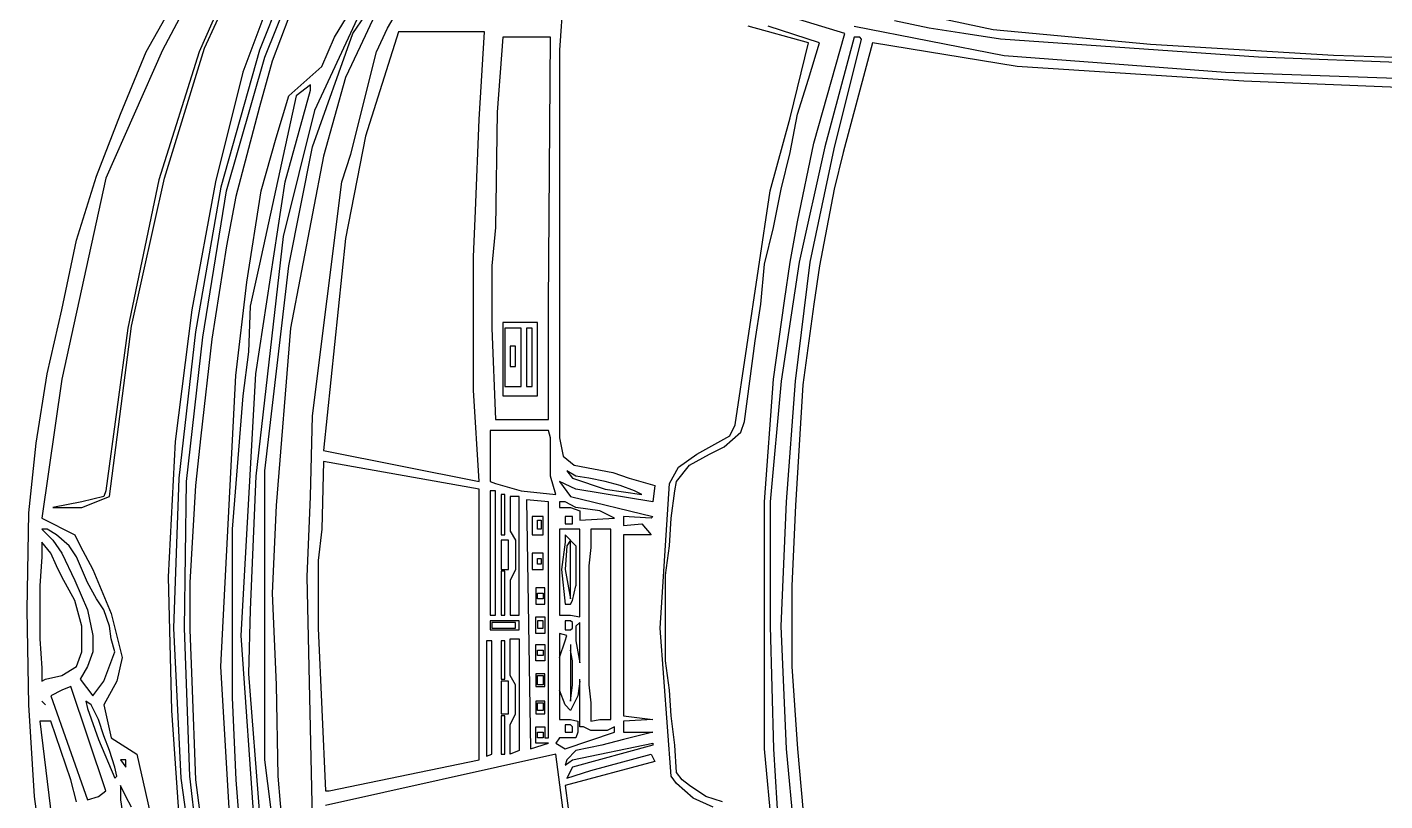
# Model space of a CAD drawing. Header units: millimetres. Extents: x 2646 to 50990, y 12226 to 40347.
# Drawn here: x 40053 to 41326, y 19976 to 20703 of the extents above; entities that cross this region are included whole.
import ezdxf

# ---------------------------------------------------------------- set-up
doc = ezdxf.new("R2010")
doc.units = ezdxf.units.MM

# ---------------------------------------------------------------- blocks, each defined once
blk = doc.blocks.new('A$C6BB90DA3')
at = {"linetype": 'Continuous'}
for p, q in [((1.9412, 1.5378), (1.5722, 1.6511)), ((1.44, 1.6425), (1.392, 1.5224)), ((1.3971, 1.5156), (1.4452, 1.6357)), ((1.3817, 1.6254), (1.3353, 1.5207)), ((1.3405, 1.5241), (1.3869, 1.6254)), ((1.6786, 1.5996), (1.6735, 1.5224)), ((1.332, 1.5808), (1.301, 1.5224)), ((1.4624, 1.5344), (1.4933, 1.5859)), ((1.4796, 1.5378), (1.5122, 1.5859)), ((1.5122, 1.543), (1.5379, 1.5876)), ((1.2856, 1.5207), (1.3165, 1.5756)), ((1.404, 1.5756), (1.3765, 1.5018)), ((2.0803, 1.5413), (1.9361, 1.5722)), ((1.4898, 1.5653), (1.4435, 1.4658)), ((1.5002, 1.555), (1.4864, 1.5258)), ((1.4195, 1.5533), (1.404, 1.5121)), ((1.5018, 1.5207), (1.5122, 1.543)), ((1.9069, 1.5293), (1.8503, 1.5447)), ((1.9172, 1.5293), (1.8692, 1.5447)), ((1.9498, 1.5447), (2.0906, 1.5172)), ((2.0202, 1.543), (1.9876, 1.5499)), ((2.0528, 1.5378), (2.0202, 1.543)), ((2.2279, 1.5276), (2.0803, 1.5413)), ((1.4418, 1.4315), (1.4796, 1.5378)), ((1.4504, 1.507), (1.4624, 1.5344)), ((1.5224, 1.5396), (1.4916, 1.4417)), ((1.6031, 1.5396), (1.5224, 1.5396)), ((1.598, 1.4572), (1.6031, 1.5396)), ((1.6203, 1.5344), (1.6151, 1.4641)), ((1.6649, 1.5344), (1.6203, 1.5344)), ((1.6632, 1.2839), (1.6649, 1.5344)), ((1.8898, 1.4589), (1.9069, 1.5293)), ((1.9069, 1.495), (1.9172, 1.5293)), ((1.9121, 1.4349), (1.9412, 1.5378)), ((1.9498, 1.5344), (1.9224, 1.4315)), ((1.931, 1.4297), (1.9567, 1.5327)), ((1.967, 1.5293), (1.9395, 1.4263)), ((1.955, 1.5344), (1.9498, 1.5344)), ((1.9567, 1.5327), (1.955, 1.5344)), ((2.1026, 1.507), (1.967, 1.5293)), ((2.0871, 1.5327), (2.0528, 1.5378)), ((2.3292, 1.5156), (2.0871, 1.5327)), ((1.301, 1.5224), (1.2479, 1.4023)), ((1.2616, 1.4623), (1.2856, 1.5207)), ((1.3353, 1.5207), (1.2976, 1.4005)), ((1.3028, 1.4023), (1.3405, 1.5241)), ((1.392, 1.5224), (1.3559, 1.3937)), ((1.3611, 1.3903), (1.3971, 1.5156)), ((1.4864, 1.5258), (1.4727, 1.4966)), ((1.4778, 1.4246), (1.5018, 1.5207)), ((1.6735, 1.5224), (1.6735, 1.1586)), ((2.0906, 1.5172), (2.2982, 1.5018)), ((2.3995, 1.5172), (2.2279, 1.5276)), ((3.3539, 1.4778), (2.3292, 1.5156)), ((3.3229, 1.4881), (2.3995, 1.5172)), ((1.404, 1.5121), (1.392, 1.4692)), ((1.4195, 1.4795), (1.4504, 1.507)), ((2.3155, 1.4933), (2.1026, 1.507)), ((1.3765, 1.5018), (1.3508, 1.3988)), ((1.4727, 1.4966), (1.4521, 1.4229)), ((1.8967, 1.4623), (1.9069, 1.495)), ((2.2982, 1.5018), (3.3539, 1.4641)), ((2.5265, 1.4847), (2.3155, 1.4933)), ((1.4263, 1.4795), (1.392, 1.3216)), ((1.4075, 1.44), (1.4195, 1.4795)), ((1.4161, 1.3988), (1.44, 1.4847)), ((1.44, 1.4898), (1.4263, 1.4795)), ((1.44, 1.4847), (1.44, 1.4898)), ((1.392, 1.4692), (1.3697, 1.3851)), ((1.4435, 1.4658), (1.4143, 1.3474)), ((1.2392, 1.404), (1.2616, 1.4623)), ((1.5945, 1.3714), (1.598, 1.4572)), ((1.6151, 1.4641), (1.6134, 1.3559)), ((1.8709, 1.3903), (1.8898, 1.4589)), ((1.8898, 1.4263), (1.8967, 1.4623)), ((1.3937, 1.3903), (1.4075, 1.44)), ((1.4916, 1.4417), (1.4727, 1.3456)), ((1.4195, 1.3199), (1.4418, 1.4315)), ((1.8967, 1.3611), (1.9121, 1.4349)), ((1.9224, 1.4315), (1.8983, 1.3233)), ((1.9086, 1.3233), (1.931, 1.4297)), ((1.4521, 1.4229), (1.4212, 1.2615)), ((1.4692, 1.3988), (1.4778, 1.4246)), ((1.8812, 1.3919), (1.8898, 1.4263)), ((1.9395, 1.4263), (1.931, 1.3919)), ((1.2479, 1.4023), (1.2067, 1.2135)), ((1.2204, 1.3439), (1.2392, 1.404)), ((1.2718, 1.2633), (1.3028, 1.4023)), ((1.2976, 1.4005), (1.2684, 1.2615)), ((1.3508, 1.3988), (1.3285, 1.2787)), ((1.3559, 1.3937), (1.332, 1.2581)), ((1.3388, 1.2529), (1.3611, 1.3903)), ((1.38, 1.3045), (1.3937, 1.3903)), ((1.3886, 1.2186), (1.4161, 1.3988)), ((1.4418, 1.1792), (1.4692, 1.3988)), ((1.8383, 1.1706), (1.8709, 1.3903)), ((1.8743, 1.3559), (1.8812, 1.3919)), ((1.931, 1.3919), (1.9172, 1.3199)), ((1.3697, 1.3851), (1.3611, 1.3388)), ((1.5928, 1.3284), (1.5945, 1.3714)), ((1.6134, 1.3559), (1.61, 1.3199)), ((1.8657, 1.3216), (1.8743, 1.3559)), ((1.8898, 1.3233), (1.8967, 1.3611)), ((1.2067, 1.2787), (1.2204, 1.3439)), ((1.3611, 1.3388), (1.3474, 1.2512)), ((1.4143, 1.3474), (1.3886, 1.1225)), ((1.4727, 1.3456), (1.4521, 1.1465)), ((1.5928, 1.2031), (1.5928, 1.3284)), ((1.392, 1.3216), (1.3834, 1.2821)), ((1.3971, 1.1276), (1.4195, 1.3199)), ((1.61, 1.3199), (1.61, 1.2615)), ((1.8623, 1.2839), (1.8657, 1.3216)), ((1.8983, 1.3233), (1.8812, 1.2117)), ((1.8846, 1.2872), (1.8898, 1.3233)), ((1.8949, 1.2117), (1.9086, 1.3233)), ((1.9172, 1.3199), (1.9121, 1.2839)), ((1.3697, 1.2169), (1.38, 1.3045)), ((1.8743, 1.2135), (1.8846, 1.2872)), ((1.1929, 1.2186), (1.2067, 1.2787)), ((1.3285, 1.2787), (1.313, 1.1551)), ((1.3834, 1.2821), (1.3817, 1.2392)), ((1.6632, 1.1757), (1.6632, 1.2839)), ((1.8571, 1.2495), (1.8623, 1.2839)), ((1.9121, 1.2839), (1.9018, 1.2083)), ((1.2684, 1.2615), (1.2479, 1.1088)), ((1.2512, 1.1036), (1.2718, 1.2633)), ((1.4212, 1.2615), (1.4075, 1.0951)), ((1.61, 1.2615), (1.6134, 1.1757)), ((1.6529, 1.2667), (1.6203, 1.2667)), ((1.6203, 1.2667), (1.6203, 1.198)), ((1.622, 1.2615), (1.622, 1.2066)), ((1.6375, 1.2615), (1.622, 1.2615)), ((1.6375, 1.2066), (1.6375, 1.2615)), ((1.6477, 1.2615), (1.6426, 1.2615)), ((1.6426, 1.2615), (1.6426, 1.2066)), ((1.6477, 1.2066), (1.6477, 1.2615)), ((1.6529, 1.198), (1.6529, 1.2667)), ((1.332, 1.2581), (1.3165, 1.1208)), ((1.3234, 1.1174), (1.3388, 1.2529)), ((1.3474, 1.2512), (1.3371, 1.1603)), ((1.8469, 1.174), (1.8571, 1.2495)), ((1.3817, 1.2392), (1.3765, 1.198)), ((1.6323, 1.2444), (1.6271, 1.2444)), ((1.6271, 1.2444), (1.6271, 1.2255)), ((1.6323, 1.2255), (1.6323, 1.2444)), ((1.6271, 1.2255), (1.6323, 1.2255)), ((1.1826, 1.1534), (1.1929, 1.2186)), ((1.2067, 1.2135), (1.1877, 1.083)), ((1.3559, 0.944), (1.3697, 1.2169)), ((1.3749, 0.9731), (1.3886, 1.2186)), ((1.8657, 1.0984), (1.8743, 1.2135)), ((1.8812, 1.2117), (1.8709, 1.0984)), ((1.8863, 1.0984), (1.8949, 1.2117)), ((1.3765, 1.198), (1.3697, 1.1156)), ((1.598, 1.1174), (1.5928, 1.2031)), ((1.6203, 1.198), (1.6529, 1.198)), ((1.622, 1.2066), (1.6375, 1.2066)), ((1.6426, 1.2066), (1.6477, 1.2066)), ((1.9018, 1.2083), (1.8949, 1.0951)), ((1.44, 1.1036), (1.4418, 1.1792)), ((1.6134, 1.1757), (1.6632, 1.1757)), ((1.8434, 1.1637), (1.8469, 1.174)), ((1.3371, 1.1603), (1.332, 1.1139)), ((1.6632, 1.1654), (1.6083, 1.1654)), ((1.6083, 1.1654), (1.6083, 1.1174)), ((1.6649, 1.1586), (1.6632, 1.1654)), ((1.8022, 1.1431), (1.8331, 1.1603)), ((1.828, 1.15), (1.8434, 1.1637)), ((1.8331, 1.1603), (1.8383, 1.1706)), ((1.1757, 1.0882), (1.1826, 1.1534)), ((1.313, 1.1551), (1.3062, 1.0281)), ((1.4521, 1.1465), (1.598, 1.1174)), ((1.6649, 1.1225), (1.6649, 1.1586)), ((1.6735, 1.1586), (1.6769, 1.1414)), ((1.8142, 1.1431), (1.828, 1.15)), ((1.4521, 1.1362), (1.4504, 1.0727)), ((1.598, 1.1105), (1.4521, 1.1362)), ((1.6769, 1.1414), (1.6872, 1.1328)), ((1.7851, 1.1311), (1.8022, 1.1431)), ((1.7953, 1.1328), (1.8142, 1.1431)), ((1.3165, 1.1208), (1.3114, 0.98)), ((1.3886, 1.1225), (1.3834, 0.9972)), ((1.3971, 0.8565), (1.3971, 1.1276)), ((1.67, 1.1053), (1.6649, 1.1225)), ((1.6889, 1.1225), (1.6804, 1.1276)), ((1.6804, 1.1276), (1.6855, 1.1208)), ((1.6855, 1.1208), (1.7164, 1.1105)), ((1.6872, 1.1328), (1.7233, 1.1259)), ((1.701, 1.1208), (1.6889, 1.1225)), ((1.7164, 1.1174), (1.701, 1.1208)), ((1.7233, 1.1259), (1.7387, 1.1208)), ((1.7387, 1.1208), (1.7628, 1.1139)), ((1.7765, 1.1156), (1.7851, 1.1311)), ((1.7833, 1.1174), (1.7953, 1.1328)), ((1.2479, 1.1088), (1.2461, 1.1036)), ((1.3216, 0.98), (1.3234, 1.1174)), ((1.332, 1.1139), (1.3268, 1.0229)), ((1.3697, 1.1156), (1.3663, 1.0727)), ((1.598, 0.8565), (1.598, 1.1105)), ((1.6083, 1.1174), (1.6134, 1.1156)), ((1.6134, 1.1088), (1.6083, 1.1088)), ((1.6083, 1.1088), (1.6083, 0.9921)), ((1.6134, 1.1156), (1.6375, 1.1088)), ((1.6134, 0.9921), (1.6134, 1.1088)), ((1.6375, 1.1088), (1.67, 1.1053)), ((1.6889, 1.1105), (1.6735, 1.1174)), ((1.6735, 1.1174), (1.6838, 1.1036)), ((1.761, 1.0984), (1.6889, 1.1105)), ((1.7302, 1.1139), (1.7164, 1.1174)), ((1.7164, 1.1105), (1.7508, 1.1053)), ((1.7439, 1.1088), (1.7302, 1.1139)), ((1.7508, 1.1053), (1.7439, 1.1088)), ((1.7628, 1.1139), (1.761, 1.0984)), ((1.7679, 0.98), (1.7765, 1.1156)), ((1.7782, 1.083), (1.7816, 1.1088)), ((1.7816, 1.1088), (1.7833, 1.1174)), ((1.2255, 1.0984), (1.1981, 1.0933)), ((1.2461, 1.1036), (1.2255, 1.0984)), ((1.2255, 1.0933), (1.2512, 1.1036)), ((1.4367, 1.0281), (1.44, 1.1036)), ((1.622, 1.1053), (1.6186, 1.1053)), ((1.6186, 1.1053), (1.6186, 1.0676)), ((1.622, 1.0676), (1.622, 1.1053)), ((1.6357, 1.1036), (1.6271, 1.1036)), ((1.6271, 1.1036), (1.6271, 1.071)), ((1.6357, 0.9921), (1.6357, 1.1036)), ((1.6632, 1.0984), (1.6426, 1.1002)), ((1.6426, 1.1002), (1.6461, 0.8668)), ((1.6632, 0.877), (1.6632, 1.0984)), ((1.6786, 1.0984), (1.6735, 1.0984)), ((1.6735, 1.0984), (1.6735, 1.0933)), ((1.6889, 1.0933), (1.6786, 1.0984)), ((1.6838, 1.1036), (1.761, 1.0847)), ((1.8657, 0.8668), (1.8657, 1.0984)), ((1.8709, 1.0984), (1.8709, 0.9817)), ((1.8812, 0.9817), (1.8863, 1.0984)), ((1.174, 0.9972), (1.1757, 1.0882)), ((1.1877, 1.083), (1.2187, 1.0676)), ((1.1981, 1.0933), (1.2255, 1.0933)), ((1.4075, 1.0951), (1.404, 1.0127)), ((1.6581, 1.0847), (1.6477, 1.0847)), ((1.6477, 1.0847), (1.6477, 1.0676)), ((1.6581, 1.0676), (1.6581, 1.0847)), ((1.6735, 1.0933), (1.6838, 1.0933)), ((1.6855, 1.0847), (1.6786, 1.0847)), ((1.6786, 1.0847), (1.6786, 1.0778)), ((1.6838, 1.0933), (1.6924, 1.0899)), ((1.6855, 1.0778), (1.6855, 1.0847)), ((1.7112, 1.0899), (1.6889, 1.0933)), ((1.6924, 1.0899), (1.6924, 1.0813)), ((1.6924, 1.0813), (1.725, 1.083)), ((1.725, 1.083), (1.7112, 1.0899)), ((1.7593, 1.083), (1.7336, 1.0847)), ((1.7336, 1.0847), (1.7336, 1.0762)), ((1.761, 1.0847), (1.7593, 1.083)), ((1.7765, 1.0572), (1.7782, 1.083)), ((1.8949, 1.0951), (1.8915, 1.0195)), ((1.1929, 1.0727), (1.1877, 1.0727)), ((1.1877, 1.0727), (1.1981, 1.0624)), ((1.2015, 1.0676), (1.1929, 1.0727)), ((1.3663, 1.0727), (1.3663, 0.9148)), ((1.4504, 1.0727), (1.4469, 1.0435)), ((1.6271, 1.071), (1.6323, 1.0624)), ((1.6529, 1.0813), (1.6563, 1.0813)), ((1.6529, 1.0727), (1.6529, 1.0813)), ((1.6563, 1.0727), (1.6529, 1.0727)), ((1.6563, 1.0813), (1.6563, 1.0727)), ((1.6924, 1.0727), (1.6735, 1.0727)), ((1.6735, 1.0727), (1.6735, 0.9921)), ((1.6786, 1.0778), (1.6855, 1.0778)), ((1.6924, 0.9904), (1.6924, 1.0727)), ((1.7216, 1.0727), (1.7027, 1.0727)), ((1.7027, 1.0727), (1.7027, 1.0556)), ((1.7216, 0.8943), (1.7216, 1.0727)), ((1.7336, 1.0762), (1.7508, 1.0778)), ((1.7508, 1.0778), (1.7593, 1.0676)), ((1.1963, 1.0504), (1.1877, 1.0607)), ((1.1877, 1.0607), (1.1877, 1.047)), ((1.1981, 1.0624), (1.2067, 1.0504)), ((1.2135, 1.0572), (1.2015, 1.0676)), ((1.2204, 1.047), (1.2135, 1.0572)), ((1.2187, 1.0676), (1.2238, 1.0572)), ((1.2238, 1.0572), (1.2358, 1.035)), ((1.6186, 1.0676), (1.622, 1.0676)), ((1.6255, 1.0624), (1.6186, 1.0624)), ((1.6186, 1.0624), (1.6186, 1.035)), ((1.6255, 1.035), (1.6255, 1.0624)), ((1.6323, 1.0624), (1.6323, 1.035)), ((1.6477, 1.0676), (1.6581, 1.0676)), ((1.6786, 1.0607), (1.6752, 1.035)), ((1.6889, 1.0572), (1.6786, 1.0676)), ((1.6786, 1.0676), (1.6786, 1.0607)), ((1.6804, 1.0572), (1.6786, 1.035)), ((1.6838, 1.0624), (1.6804, 1.0572)), ((1.6838, 1.0075), (1.6838, 1.0624)), ((1.6889, 1.0572), (1.6889, 1.0195)), ((1.7593, 1.0676), (1.7336, 1.0676)), ((1.7336, 1.0676), (1.7336, 0.8976)), ((1.773, 1.0298), (1.7765, 1.0572)), ((1.1877, 1.047), (1.1861, 1.0195)), ((1.2015, 1.0384), (1.1963, 1.0504)), ((1.2067, 1.0504), (1.2187, 1.0247)), ((1.2306, 1.0229), (1.2204, 1.047)), ((1.6581, 1.0504), (1.6477, 1.0504)), ((1.6477, 1.0504), (1.6477, 1.035)), ((1.6529, 1.0453), (1.6563, 1.0453)), ((1.6529, 1.0401), (1.6529, 1.0453)), ((1.6563, 1.0453), (1.6563, 1.0401)), ((1.6581, 1.035), (1.6581, 1.0504)), ((1.7027, 1.0556), (1.701, 1.0384)), ((1.2067, 1.0281), (1.2015, 1.0384)), ((1.2358, 1.035), (1.253, 0.9937)), ((1.4469, 1.0435), (1.4469, 0.98)), ((1.6186, 1.035), (1.6255, 1.035)), ((1.622, 1.0333), (1.6186, 1.0333)), ((1.6186, 1.0333), (1.6186, 0.9921)), ((1.622, 0.9921), (1.622, 1.0333)), ((1.6323, 1.035), (1.6271, 1.0247)), ((1.6477, 1.035), (1.6581, 1.035)), ((1.6563, 1.0401), (1.6529, 1.0401)), ((1.6752, 1.035), (1.6786, 1.0023)), ((1.6786, 1.035), (1.6838, 1.0075)), ((1.701, 1.0384), (1.701, 0.9268)), ((1.1861, 1.0195), (1.1861, 0.9698)), ((1.2187, 1.0058), (1.2067, 1.0281)), ((1.2187, 1.0247), (1.2306, 0.9972)), ((1.2392, 1.0075), (1.2306, 1.0229)), ((1.3062, 1.0281), (1.3096, 0.9028)), ((1.3268, 1.0229), (1.3268, 0.9783)), ((1.4418, 0.8015), (1.4367, 1.0281)), ((1.6271, 1.0247), (1.6271, 0.9921)), ((1.6855, 1.0058), (1.6889, 1.0195)), ((1.773, 0.9492), (1.773, 1.0298)), ((1.8915, 1.0195), (1.8915, 0.944)), ((1.2461, 0.9972), (1.2392, 1.0075)), ((1.404, 1.0127), (1.4075, 0.9268)), ((1.6598, 1.0178), (1.6512, 1.0178)), ((1.6512, 1.0178), (1.6512, 1.0023)), ((1.6529, 1.0127), (1.6581, 1.0127)), ((1.6529, 1.0075), (1.6529, 1.0127)), ((1.6581, 1.0075), (1.6529, 1.0075)), ((1.6581, 1.0127), (1.6581, 1.0075)), ((1.6598, 1.0023), (1.6598, 1.0178)), ((1.1757, 0.908), (1.174, 0.9972)), ((1.2255, 0.9817), (1.2187, 1.0058)), ((1.2306, 0.9972), (1.2358, 0.9731)), ((1.2512, 0.9817), (1.2461, 0.9972)), ((1.253, 0.9937), (1.2633, 0.9525)), ((1.3834, 0.9972), (1.3817, 0.9371)), ((1.6512, 1.0023), (1.6598, 1.0023)), ((1.6786, 1.0023), (1.6838, 1.0023)), ((1.6838, 1.0023), (1.6855, 1.0058)), ((1.2255, 0.9577), (1.2255, 0.9817)), ((1.253, 0.9698), (1.2512, 0.9817)), ((1.6083, 0.9921), (1.6134, 0.9921)), ((1.6357, 0.9869), (1.6083, 0.9869)), ((1.6083, 0.9869), (1.6083, 0.9783)), ((1.6323, 0.9852), (1.61, 0.9852)), ((1.61, 0.9852), (1.61, 0.98)), ((1.6186, 0.9921), (1.622, 0.9921)), ((1.6271, 0.9921), (1.6357, 0.9921)), ((1.6323, 0.98), (1.6323, 0.9852)), ((1.6357, 0.9783), (1.6357, 0.9869)), ((1.6512, 0.9904), (1.6598, 0.9904)), ((1.6512, 0.9749), (1.6512, 0.9904)), ((1.6581, 0.9869), (1.6529, 0.9869)), ((1.6529, 0.9869), (1.6529, 0.98)), ((1.6581, 0.98), (1.6581, 0.9869)), ((1.6598, 0.9904), (1.6598, 0.9749)), ((1.6735, 0.9921), (1.6838, 0.9921)), ((1.6838, 0.9869), (1.6786, 0.9869)), ((1.6786, 0.9869), (1.6786, 0.9783)), ((1.6838, 0.9921), (1.6924, 0.9904)), ((1.6855, 0.9852), (1.6838, 0.9869)), ((1.6855, 0.98), (1.6855, 0.9852)), ((1.6924, 0.9852), (1.6889, 0.9817)), ((1.6889, 0.9817), (1.6889, 0.968)), ((1.6924, 0.9474), (1.6924, 0.9852)), ((1.8709, 0.9817), (1.8743, 0.8668)), ((1.8863, 0.8668), (1.8812, 0.9817)), ((1.1861, 0.9698), (1.1877, 0.9423)), ((1.2358, 0.9731), (1.2358, 0.9577)), ((1.2564, 0.9577), (1.253, 0.9698)), ((1.3114, 0.98), (1.3182, 0.8393)), ((1.3268, 0.841), (1.3216, 0.98)), ((1.3268, 0.9783), (1.3285, 0.9303)), ((1.392, 0.726), (1.3749, 0.9731)), ((1.4469, 0.98), (1.4538, 0.8273)), ((1.6049, 0.968), (1.6049, 0.8599)), ((1.61, 0.968), (1.6049, 0.968)), ((1.6083, 0.9783), (1.6357, 0.9783)), ((1.61, 0.98), (1.6323, 0.98)), ((1.61, 0.8616), (1.61, 0.968)), ((1.6186, 0.968), (1.6186, 0.932)), ((1.622, 0.968), (1.6186, 0.968)), ((1.622, 0.932), (1.622, 0.968)), ((1.6271, 0.9354), (1.6271, 0.9698)), ((1.6271, 0.9698), (1.6357, 0.9698)), ((1.6357, 0.9698), (1.6357, 0.8651)), ((1.6598, 0.9749), (1.6512, 0.9749)), ((1.6529, 0.98), (1.6581, 0.98)), ((1.6804, 0.9731), (1.6735, 0.9749)), ((1.6735, 0.9749), (1.6735, 0.8943)), ((1.6735, 0.9525), (1.6786, 0.968)), ((1.6786, 0.9783), (1.6838, 0.9783)), ((1.6786, 0.968), (1.6804, 0.9731)), ((1.6838, 0.9783), (1.6855, 0.98)), ((1.6889, 0.968), (1.6924, 0.9474)), ((1.7782, 0.841), (1.7679, 0.98)), ((1.2204, 0.944), (1.2255, 0.9577)), ((1.2358, 0.9577), (1.2306, 0.944)), ((1.2461, 0.9303), (1.2564, 0.9577)), ((1.6512, 0.9646), (1.6598, 0.9646)), ((1.6512, 0.9492), (1.6512, 0.9646)), ((1.6529, 0.9594), (1.6581, 0.9594)), ((1.6529, 0.9543), (1.6529, 0.9594)), ((1.6581, 0.9594), (1.6581, 0.9543)), ((1.6598, 0.9646), (1.6598, 0.9492)), ((1.6838, 0.9646), (1.6838, 0.9114)), ((1.6855, 0.9492), (1.6838, 0.9594)), ((1.2067, 0.9354), (1.2204, 0.944)), ((1.2306, 0.944), (1.2238, 0.932)), ((1.2633, 0.9525), (1.2581, 0.9303)), ((1.3663, 0.7638), (1.3559, 0.944)), ((1.6598, 0.9492), (1.6512, 0.9492)), ((1.6581, 0.9543), (1.6529, 0.9543)), ((1.6855, 0.9268), (1.6855, 0.9492)), ((1.7765, 0.9217), (1.773, 0.9492)), ((1.8915, 0.944), (1.8967, 0.8668)), ((1.1877, 0.9423), (1.1877, 0.9303)), ((1.1877, 0.9303), (1.1912, 0.932)), ((1.1912, 0.932), (1.2067, 0.9354)), ((1.2238, 0.932), (1.2358, 0.9165)), ((1.2358, 0.9165), (1.2461, 0.9303)), ((1.2581, 0.9303), (1.2461, 0.908)), ((1.3285, 0.9303), (1.332, 0.8376)), ((1.3817, 0.9371), (1.392, 0.805)), ((1.6186, 0.932), (1.622, 0.932)), ((1.6255, 0.9303), (1.6186, 0.9303)), ((1.6186, 0.9303), (1.6186, 0.8994)), ((1.6255, 0.8994), (1.6255, 0.9303)), ((1.6323, 0.9268), (1.6271, 0.9354)), ((1.6598, 0.9371), (1.6512, 0.9371)), ((1.6512, 0.9371), (1.6512, 0.9251)), ((1.6529, 0.9354), (1.6581, 0.9354)), ((1.6529, 0.9268), (1.6529, 0.9354)), ((1.6581, 0.9354), (1.6581, 0.9268)), ((1.6598, 0.9251), (1.6598, 0.9371)), ((1.6924, 0.9303), (1.6906, 0.9165)), ((1.6924, 0.8874), (1.6924, 0.932)), ((1.2067, 0.9217), (1.1963, 0.9165)), ((1.2152, 0.9251), (1.2067, 0.9217)), ((1.2479, 0.8273), (1.2152, 0.9251)), ((1.4075, 0.9268), (1.4092, 0.841)), ((1.6323, 0.8994), (1.6323, 0.9268)), ((1.6512, 0.9251), (1.6598, 0.9251)), ((1.6581, 0.9268), (1.6529, 0.9268)), ((1.6786, 0.908), (1.6735, 0.9217)), ((1.6838, 0.9114), (1.6855, 0.9268)), ((1.701, 0.9268), (1.7027, 0.9097)), ((1.7782, 0.8976), (1.7765, 0.9217)), ((1.1809, 0.8221), (1.1757, 0.908)), ((1.1912, 0.908), (1.1877, 0.9114)), ((1.1963, 0.9165), (1.2306, 0.8187)), ((1.2341, 0.908), (1.229, 0.9114)), ((1.229, 0.9114), (1.2306, 0.9045)), ((1.2306, 0.9045), (1.241, 0.8753)), ((1.241, 0.8943), (1.2341, 0.908)), ((1.2461, 0.908), (1.253, 0.877)), ((1.3663, 0.9148), (1.3697, 0.8376)), ((1.6598, 0.9114), (1.6512, 0.9114)), ((1.6512, 0.9114), (1.6512, 0.8994)), ((1.6529, 0.9097), (1.6581, 0.9097)), ((1.6529, 0.9028), (1.6529, 0.9097)), ((1.6581, 0.9097), (1.6581, 0.9028)), ((1.6598, 0.8994), (1.6598, 0.9114)), ((1.6838, 0.9028), (1.6786, 0.908)), ((1.6906, 0.9165), (1.6838, 0.9028)), ((1.7027, 0.9097), (1.7027, 0.8925)), ((1.1963, 0.8925), (1.1861, 0.8925)), ((1.1861, 0.8925), (1.2015, 0.7638)), ((1.2152, 0.8376), (1.1963, 0.8925)), ((1.2461, 0.8788), (1.241, 0.8943)), ((1.3096, 0.9028), (1.3182, 0.7741)), ((1.6186, 0.8994), (1.6255, 0.8994)), ((1.6186, 0.8976), (1.6186, 0.8616)), ((1.622, 0.8976), (1.6186, 0.8976)), ((1.622, 0.8616), (1.622, 0.8976)), ((1.6271, 0.8891), (1.6323, 0.8994)), ((1.6512, 0.8994), (1.6598, 0.8994)), ((1.6581, 0.9028), (1.6529, 0.9028)), ((1.6735, 0.8943), (1.6838, 0.8943)), ((1.6838, 0.8943), (1.6906, 0.8925)), ((1.6906, 0.8925), (1.6906, 0.8822)), ((1.7027, 0.8925), (1.7112, 0.8943)), ((1.7112, 0.8943), (1.7216, 0.8943)), ((1.7336, 0.8976), (1.761, 0.8943)), ((1.761, 0.8943), (1.7336, 0.8925)), ((1.7336, 0.8925), (1.7336, 0.8822)), ((1.7816, 0.8702), (1.7782, 0.8976)), ((1.2512, 0.8651), (1.2461, 0.8788)), ((1.6271, 0.8616), (1.6271, 0.8891)), ((1.6512, 0.8719), (1.6512, 0.8874)), ((1.6512, 0.8874), (1.6598, 0.8874)), ((1.6529, 0.8822), (1.6581, 0.8822)), ((1.6529, 0.877), (1.6529, 0.8822)), ((1.6581, 0.8822), (1.6581, 0.877)), ((1.6598, 0.8874), (1.6598, 0.877)), ((1.6838, 0.8891), (1.6786, 0.8891)), ((1.6786, 0.8891), (1.6786, 0.8822)), ((1.6786, 0.8668), (1.725, 0.8822)), ((1.6786, 0.8822), (1.6855, 0.8822)), ((1.6855, 0.8874), (1.6838, 0.8891)), ((1.6855, 0.8822), (1.6855, 0.8874)), ((1.6906, 0.8822), (1.6889, 0.877)), ((1.6958, 0.8874), (1.6924, 0.8874)), ((1.7027, 0.8839), (1.6958, 0.8874)), ((1.7181, 0.8839), (1.7027, 0.8839)), ((1.725, 0.8874), (1.7181, 0.8839)), ((1.725, 0.8822), (1.725, 0.8874)), ((1.7336, 0.8822), (1.761, 0.8822)), ((1.761, 0.8822), (1.7336, 0.8753)), ((1.241, 0.8753), (1.2564, 0.8393)), ((1.253, 0.877), (1.277, 0.8616)), ((1.6461, 0.8668), (1.6632, 0.8719)), ((1.6632, 0.8719), (1.6512, 0.8719)), ((1.6581, 0.877), (1.6529, 0.877)), ((1.6598, 0.877), (1.6632, 0.877)), ((1.6735, 0.877), (1.67, 0.8719)), ((1.67, 0.8719), (1.6786, 0.8668)), ((1.6889, 0.877), (1.6735, 0.877)), ((1.6855, 0.8565), (1.761, 0.8719)), ((1.761, 0.8702), (1.6855, 0.8496)), ((1.713, 0.8702), (1.6889, 0.8651)), ((1.7336, 0.8753), (1.713, 0.8702)), ((1.761, 0.8719), (1.761, 0.8702)), ((1.7833, 0.8445), (1.7816, 0.8702)), ((1.8761, 0.7535), (1.8657, 0.8668)), ((1.8743, 0.8668), (1.8812, 0.7535)), ((1.8967, 0.7569), (1.8863, 0.8668)), ((1.8967, 0.8668), (1.9069, 0.7535)), ((1.2564, 0.8496), (1.2512, 0.8651)), ((1.2667, 0.8565), (1.2616, 0.8565)), ((1.2616, 0.8565), (1.2667, 0.8496)), ((1.2667, 0.8496), (1.2667, 0.8565)), ((1.277, 0.8616), (1.3165, 0.6865)), ((1.4315, 0.5853), (1.3971, 0.8565)), ((1.67, 0.8616), (1.4538, 0.8135)), ((1.4573, 0.8273), (1.598, 0.8565)), ((1.6049, 0.8599), (1.61, 0.8616)), ((1.6186, 0.8616), (1.622, 0.8616)), ((1.6357, 0.8651), (1.6271, 0.8616)), ((1.6804, 0.7809), (1.67, 0.8616)), ((1.6804, 0.8565), (1.6786, 0.8513)), ((1.6786, 0.8513), (1.6855, 0.8565)), ((1.7628, 0.8547), (1.6786, 0.8324)), ((1.6889, 0.8651), (1.6804, 0.8565)), ((1.7027, 0.8462), (1.7593, 0.8616)), ((1.7593, 0.8616), (1.7628, 0.8547)), ((1.2581, 0.841), (1.2564, 0.8496)), ((1.2564, 0.8393), (1.2581, 0.841)), ((1.3422, 0.7054), (1.3268, 0.841)), ((1.4092, 0.841), (1.4161, 0.7621)), ((1.6855, 0.8496), (1.6804, 0.8393)), ((1.6804, 0.8393), (1.7027, 0.8462)), ((1.7833, 0.8341), (1.7782, 0.841)), ((1.7885, 0.8376), (1.7833, 0.8445)), ((1.2204, 0.817), (1.2152, 0.8376)), ((1.2667, 0.8221), (1.2616, 0.8324)), ((1.2616, 0.8324), (1.2616, 0.8187)), ((1.3182, 0.8393), (1.3371, 0.702)), ((1.332, 0.8376), (1.3439, 0.7466)), ((1.3697, 0.8376), (1.3749, 0.7758)), ((1.6786, 0.8324), (1.6975, 0.6968)), ((1.7988, 0.8204), (1.7833, 0.8341)), ((1.7953, 0.8324), (1.7885, 0.8376)), ((1.8108, 0.8221), (1.7953, 0.8324)), ((1.1929, 0.7363), (1.1809, 0.8221)), ((1.2306, 0.8187), (1.241, 0.8221)), ((1.241, 0.8221), (1.2479, 0.8273)), ((1.2616, 0.8187), (1.2633, 0.8084)), ((1.2718, 0.8118), (1.2667, 0.8221)), ((1.4538, 0.8273), (1.4573, 0.8273)), ((1.8177, 0.8118), (1.7988, 0.8204)), ((1.8263, 0.817), (1.8108, 0.8221))]:
    blk.add_line(p, q, dxfattribs=at)

msp = doc.modelspace()

# ---------------------------------------------------------------- block references
at = {"xscale": 1000, "yscale": 1000, "zscale": 1000}
msp.add_blockref('A$C6BB90DA3', (38878.7, 19158.6), dxfattribs=at)

doc.saveas('drawing.dxf')
